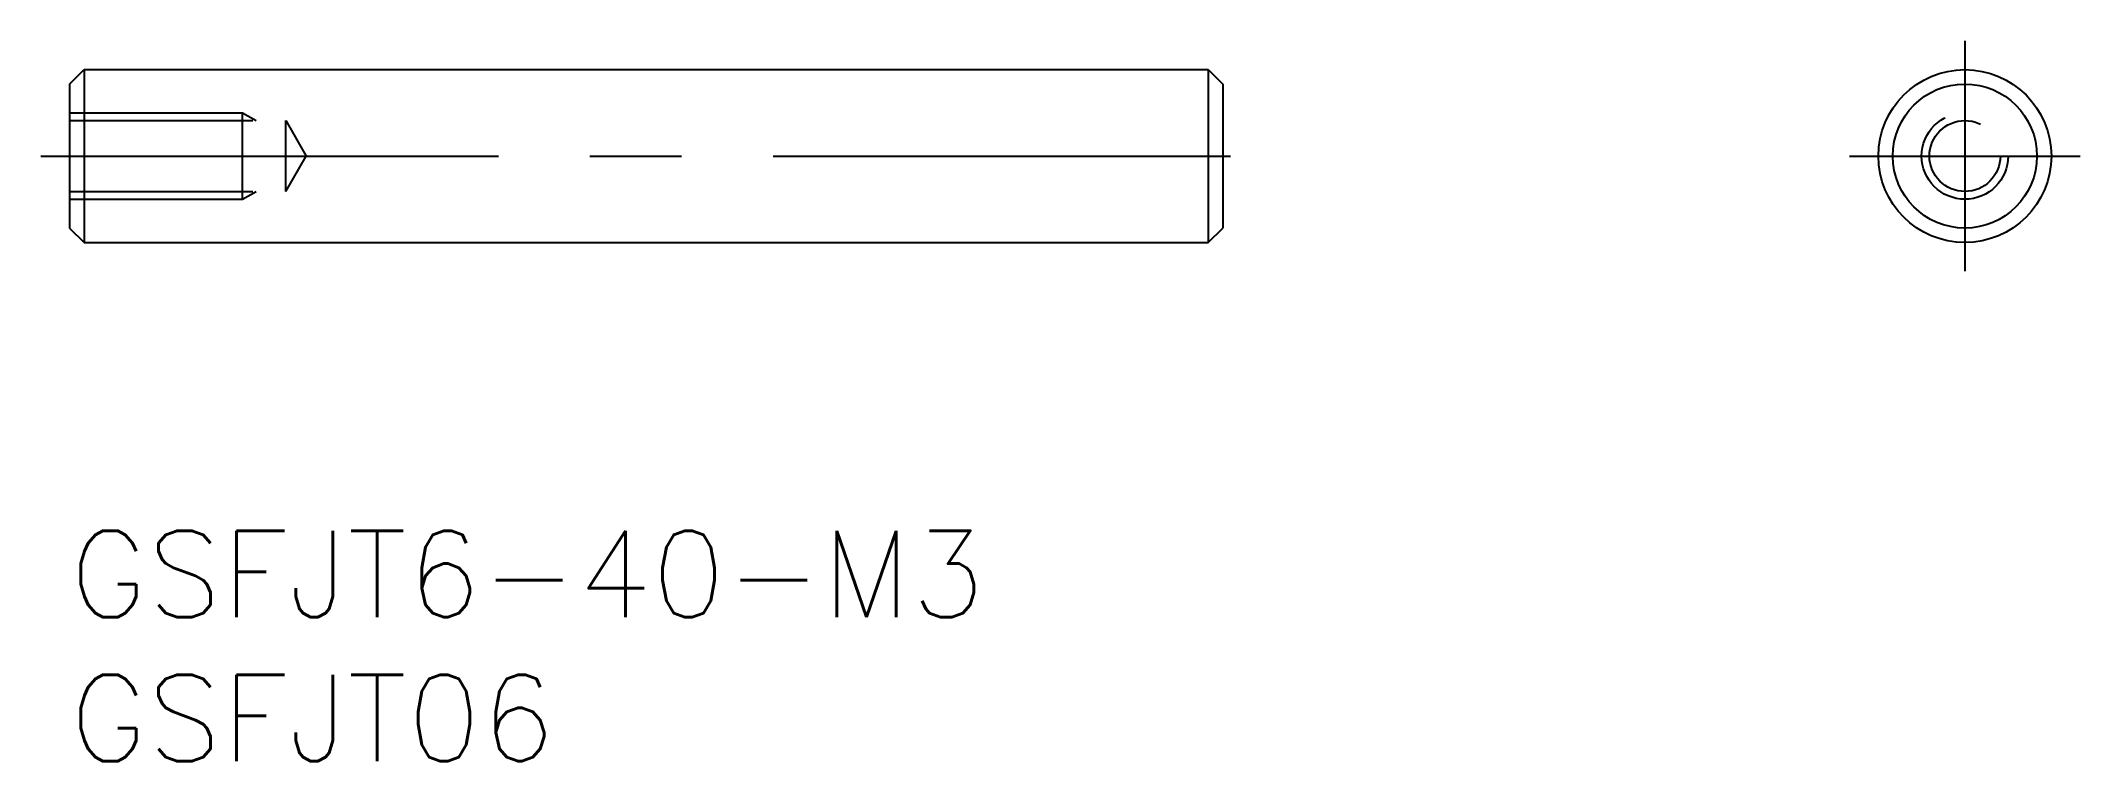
# Model space of a CAD drawing. Extents: x -1 to 69.7, y -8 to 17.
import ezdxf

# ---------------------------------------------------------------- set-up
doc = ezdxf.new("R2010")
doc.units = 0
doc.header["$LTSCALE"] = 0.5
doc.linetypes.add('CENTER', pattern=[50.8, 31.75, -6.35, 6.35, -6.35])
doc.linetypes.add('DASHED', pattern=[19.05, 12.7, -6.35])
for name, color, linetype in [('MSM_CENTER', 1, 'CENTER'), ('MSM_CONTINUOUS', 7, 'CONTINUOUS'), ('MSM_DASHED', 4, 'DASHED'), ('MSM_PART_NUMBER', 7, 'CONTINUOUS')]:
    doc.layers.add(name, color=color, linetype=linetype)
doc.styles.get("Standard").update_dxf_attribs({"font": 'txt.shx', "height": 3, "bigfont": 'bigfont.shx'})

# ---------------------------------------------------------------- blocks, each defined once
blk = doc.blocks.new('*U10')
at = {"layer": 'MSM_PART_NUMBER'}
blk.add_text('GSFJT6-40-M3', height=3, dxfattribs=at).set_placement((0, -3))
blk = doc.blocks.new('*U11')
at = {"layer": 'MSM_PART_NUMBER'}
blk.add_text('GSFJT06', height=3, dxfattribs=at).set_placement((0, -8))

msp = doc.modelspace()

# ---------------------------------------------------------------- linework, layer by layer
at = {"layer": 'MSM_CENTER'}
for p, q in [((65.745, 17), (65.745, 9)), ((-1, 13), (41, 13)), ((61.745, 13), (69.745, 13))]:
    msp.add_line(p, q, dxfattribs=at)
at = {"layer": 'MSM_CONTINUOUS'}
for p, q in [((0, 15.5), (0.5, 16)), ((0.5, 16), (39.5, 16)), ((0.5, 16), (0.5, 10)), ((39.5, 16), (40, 15.5)), ((39.5, 16), (39.5, 10)), ((0, 15.5), (0, 10.5)), ((40, 15.5), (40, 10.5)), ((0, 10.5), (0.5, 10)), ((0.5, 10), (39.5, 10)), ((39.5, 10), (40, 10.5))]:
    msp.add_line(p, q, dxfattribs=at)
for radius in [3, 2.5]:
    msp.add_circle((65.745, 13), radius, dxfattribs=at)
at = {"layer": 'MSM_DASHED'}
for p, q in [((0, 14.5), (6, 14.5)), ((0, 14.229), (7.5, 14.229)), ((6, 11.5), (6, 14.5)), ((6, 14.5), (6.469, 14.229)), ((7.5, 11.771), (7.5, 14.229)), ((7.5, 14.229), (8.21, 13)), ((7.5, 11.771), (8.21, 13)), ((0, 11.771), (7.5, 11.771)), ((0, 11.5), (6, 11.5)), ((6, 11.5), (6.469, 11.771))]:
    msp.add_line(p, q, dxfattribs=at)
for radius in [1.5, 1.23]:
    msp.add_circle((65.745, 13), radius, dxfattribs=at)

# ---------------------------------------------------------------- block references
at = {"layer": 'MSM_CONTINUOUS'}
for name in ['*U10', '*U11']:
    msp.add_blockref(name, (0, 0), dxfattribs=at)

doc.saveas('drawing.dxf')
